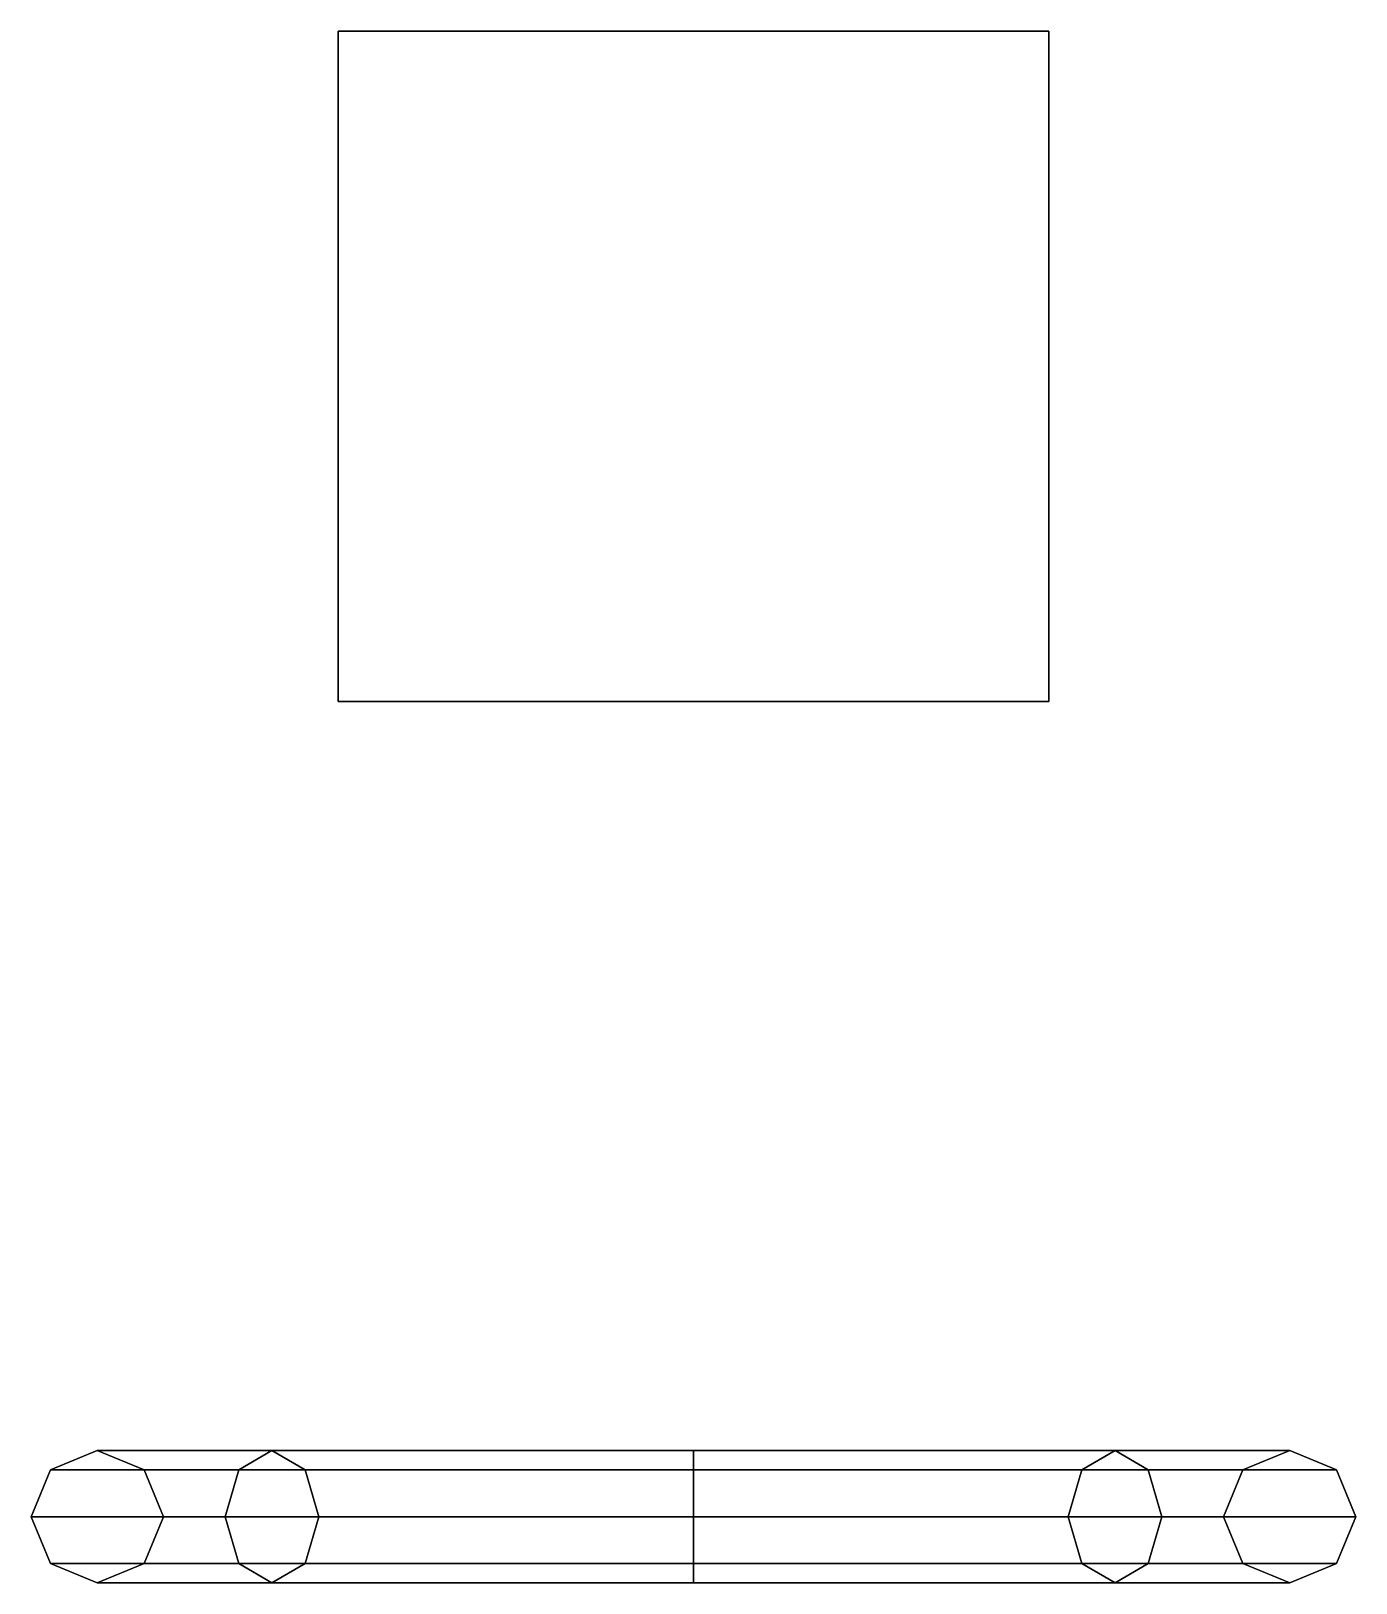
# Model space of a CAD drawing. Header units: metres. Extents: x -100 to 100, y -10 to 224.
import ezdxf

# ---------------------------------------------------------------- set-up
doc = ezdxf.new("R2010")
doc.units = ezdxf.units.M

msp = doc.modelspace()

# ---------------------------------------------------------------- linework, layer by layer
at = {"layer": 'layer1', "color": 1}
for points in [[(53.65, 224.29926, 47.8), (-53.65, 224.29926, 47.8), (-53.65, 123.09925, 47.8), (53.65, 123.09925, 47.8)], [(-53.65, 224.29926, 47.8), (-53.65, 224.29926, -47.8), (-53.65, 123.09925, -47.8), (-53.65, 123.09925, 47.8)], [(-53.65, 224.29926, -47.8), (53.65, 224.29926, -47.8), (53.65, 123.09925, -47.8), (-53.65, 123.09925, -47.8)], [(53.65, 224.29926, -47.8), (-53.65, 224.29926, -47.8), (-53.65, 224.29926, 47.8), (53.65, 224.29926, 47.8)], [(53.65, 224.29926, -47.8), (53.65, 224.29926, 47.8), (53.65, 123.09925, 47.8), (53.65, 123.09925, -47.8)], [(53.65, 123.09925, 47.8), (-53.65, 123.09925, 47.8), (-53.65, 123.09925, -47.8), (53.65, 123.09925, -47.8)], [(-90, 10), (-97.07107, 7.07107), (-68.63961, 7.07107, 68.63961), (-63.63961, 10, 63.63961)], [(-63.6396, 10, -63.63962), (-68.6396, 7.07107, -68.63962), (-97.07107, 7.07107), (-90, 10)], [(-82.92893, 7.07107), (-90, 10), (-63.63961, 10, 63.63961), (-58.63961, 7.07107, 58.63961)], [(-58.6396, 7.07107, -58.63962), (-63.6396, 10, -63.63962), (-90, 10), (-82.92893, 7.07107)], [(-63.63961, 10, 63.63961), (-68.63961, 7.07107, 68.63961), (0, 7.07107, 97.07107), (0, 10, 90)], [(0, 10, -90), (0, 7.07107, -97.07107), (-68.6396, 7.07107, -68.63962), (-63.6396, 10, -63.63962)], [(-58.63961, 7.07107, 58.63961), (-63.63961, 10, 63.63961), (0, 10, 90), (0, 7.07107, 82.92893)], [(0, 7.07107, -82.92893), (0, 10, -90), (-63.6396, 10, -63.63962), (-58.6396, 7.07107, -58.63962)], [(0, 7.07107, 82.92893), (0, 10, 90), (63.63961, 10, 63.63961), (58.63961, 7.07107, 58.63961)], [(0, 10, 90), (0, 7.07107, 97.07107), (68.63961, 7.07107, 68.63961), (63.63961, 10, 63.63961)], [(58.6396, 7.07107, -58.63962), (63.6396, 10, -63.63962), (0, 10, -90), (0, 7.07107, -82.92893)], [(63.6396, 10, -63.63962), (68.6396, 7.07107, -68.63963), (0, 7.07107, -97.07107), (0, 10, -90)], [(82.92893, 7.07107, -0.00001), (90, 10, -0.00001), (63.6396, 10, -63.63962), (58.6396, 7.07107, -58.63962)], [(58.63961, 7.07107, 58.63961), (63.63961, 10, 63.63961), (90, 10, -0.00001), (82.92893, 7.07107, -0.00001)], [(90, 10, -0.00001), (97.07107, 7.07107, -0.00001), (68.6396, 7.07107, -68.63963), (63.6396, 10, -63.63962)], [(63.63961, 10, 63.63961), (68.63961, 7.07107, 68.63961), (97.07107, 7.07107, -0.00001), (90, 10, -0.00001)], [(-97.07107, 7.07107), (-100, 0), (-70.71068, 0, 70.71068), (-68.63961, 7.07107, 68.63961)], [(-68.6396, 7.07107, -68.63962), (-70.71067, 0, -70.71069), (-100, 0), (-97.07107, 7.07107)], [(-80, 0), (-82.92893, 7.07107), (-58.63961, 7.07107, 58.63961), (-56.56854, 0, 56.56854)], [(-56.56853, 0, -56.56855), (-58.6396, 7.07107, -58.63962), (-82.92893, 7.07107), (-80, 0)], [(-68.63961, 7.07107, 68.63961), (-70.71068, 0, 70.71068), (0, 0, 100), (0, 7.07107, 97.07107)], [(0, 7.07107, -97.07107), (0, 0, -100), (-70.71067, 0, -70.71069), (-68.6396, 7.07107, -68.63962)], [(-56.56854, 0, 56.56854), (-58.63961, 7.07107, 58.63961), (0, 7.07107, 82.92893), (0, 0, 80)], [(0, 0, -80), (0, 7.07107, -82.92893), (-58.6396, 7.07107, -58.63962), (-56.56853, 0, -56.56855)], [(0, 0, 80), (0, 7.07107, 82.92893), (58.63961, 7.07107, 58.63961), (56.56854, 0, 56.56854)], [(0, 7.07107, 97.07107), (0, 0, 100), (70.71068, 0, 70.71068), (68.63961, 7.07107, 68.63961)], [(56.56853, 0, -56.56855), (58.6396, 7.07107, -58.63962), (0, 7.07107, -82.92893), (0, 0, -80)], [(68.6396, 7.07107, -68.63963), (70.71066, 0, -70.71069), (0, 0, -100), (0, 7.07107, -97.07107)], [(80, 0, -0.00001), (82.92893, 7.07107, -0.00001), (58.6396, 7.07107, -58.63962), (56.56853, 0, -56.56855)], [(56.56854, 0, 56.56854), (58.63961, 7.07107, 58.63961), (82.92893, 7.07107, -0.00001), (80, 0, -0.00001)], [(97.07107, 7.07107, -0.00001), (100, 0, -0.00001), (70.71066, 0, -70.71069), (68.6396, 7.07107, -68.63963)], [(68.63961, 7.07107, 68.63961), (70.71068, 0, 70.71068), (100, 0, -0.00001), (97.07107, 7.07107, -0.00001)], [(-100, 0), (-97.07107, -7.07107), (-68.63961, -7.07107, 68.63961), (-70.71068, 0, 70.71068)], [(-70.71067, 0, -70.71069), (-68.6396, -7.07107, -68.63962), (-97.07107, -7.07107), (-100, 0)], [(-82.92893, -7.07107), (-80, 0), (-56.56854, 0, 56.56854), (-58.63961, -7.07107, 58.63961)], [(-58.6396, -7.07107, -58.63962), (-56.56853, 0, -56.56855), (-80, 0), (-82.92893, -7.07107)], [(-70.71068, 0, 70.71068), (-68.63961, -7.07107, 68.63961), (0, -7.07107, 97.07107), (0, 0, 100)], [(0, 0, -100), (0, -7.07107, -97.07107), (-68.6396, -7.07107, -68.63962), (-70.71067, 0, -70.71069)], [(-58.63961, -7.07107, 58.63961), (-56.56854, 0, 56.56854), (0, 0, 80), (0, -7.07107, 82.92893)], [(0, -7.07107, -82.92893), (0, 0, -80), (-56.56853, 0, -56.56855), (-58.6396, -7.07107, -58.63962)], [(0, 0, 100), (0, -7.07107, 97.07107), (68.63961, -7.07107, 68.63961), (70.71068, 0, 70.71068)], [(0, -7.07107, 82.92893), (0, 0, 80), (56.56854, 0, 56.56854), (58.63961, -7.07107, 58.63961)], [(70.71066, 0, -70.71069), (68.6396, -7.07107, -68.63963), (0, -7.07107, -97.07107), (0, 0, -100)], [(58.6396, -7.07107, -58.63962), (56.56853, 0, -56.56855), (0, 0, -80), (0, -7.07107, -82.92893)], [(82.92893, -7.07107, -0.00001), (80, 0, -0.00001), (56.56853, 0, -56.56855), (58.6396, -7.07107, -58.63962)], [(58.63961, -7.07107, 58.63961), (56.56854, 0, 56.56854), (80, 0, -0.00001), (82.92893, -7.07107, -0.00001)], [(100, 0, -0.00001), (97.07107, -7.07107, -0.00001), (68.6396, -7.07107, -68.63963), (70.71066, 0, -70.71069)], [(70.71068, 0, 70.71068), (68.63961, -7.07107, 68.63961), (97.07107, -7.07107, -0.00001), (100, 0, -0.00001)], [(-97.07107, -7.07107), (-90, -10), (-63.63961, -10, 63.63961), (-68.63961, -7.07107, 68.63961)], [(-68.6396, -7.07107, -68.63962), (-63.6396, -10, -63.63962), (-90, -10), (-97.07107, -7.07107)], [(-90, -10), (-82.92893, -7.07107), (-58.63961, -7.07107, 58.63961), (-63.63961, -10, 63.63961)], [(-63.6396, -10, -63.63962), (-58.6396, -7.07107, -58.63962), (-82.92893, -7.07107), (-90, -10)], [(-68.63961, -7.07107, 68.63961), (-63.63961, -10, 63.63961), (0, -10, 90), (0, -7.07107, 97.07107)], [(0, -7.07107, -97.07107), (0, -10, -90), (-63.6396, -10, -63.63962), (-68.6396, -7.07107, -68.63962)], [(-63.63961, -10, 63.63961), (-58.63961, -7.07107, 58.63961), (0, -7.07107, 82.92893), (0, -10, 90)], [(0, -10, -90), (0, -7.07107, -82.92893), (-58.6396, -7.07107, -58.63962), (-63.6396, -10, -63.63962)], [(0, -7.07107, 97.07107), (0, -10, 90), (63.63961, -10, 63.63961), (68.63961, -7.07107, 68.63961)], [(0, -10, 90), (0, -7.07107, 82.92893), (58.63961, -7.07107, 58.63961), (63.63961, -10, 63.63961)], [(68.6396, -7.07107, -68.63963), (63.6396, -10, -63.63962), (0, -10, -90), (0, -7.07107, -97.07107)], [(63.6396, -10, -63.63962), (58.6396, -7.07107, -58.63962), (0, -7.07107, -82.92893), (0, -10, -90)], [(90, -10, -0.00001), (82.92893, -7.07107, -0.00001), (58.6396, -7.07107, -58.63962), (63.6396, -10, -63.63962)], [(63.63961, -10, 63.63961), (58.63961, -7.07107, 58.63961), (82.92893, -7.07107, -0.00001), (90, -10, -0.00001)], [(97.07107, -7.07107, -0.00001), (90, -10, -0.00001), (63.6396, -10, -63.63962), (68.6396, -7.07107, -68.63963)], [(68.63961, -7.07107, 68.63961), (63.63961, -10, 63.63961), (90, -10, -0.00001), (97.07107, -7.07107, -0.00001)]]:
    msp.add_3dface(points, dxfattribs=at)

doc.saveas('drawing.dxf')
